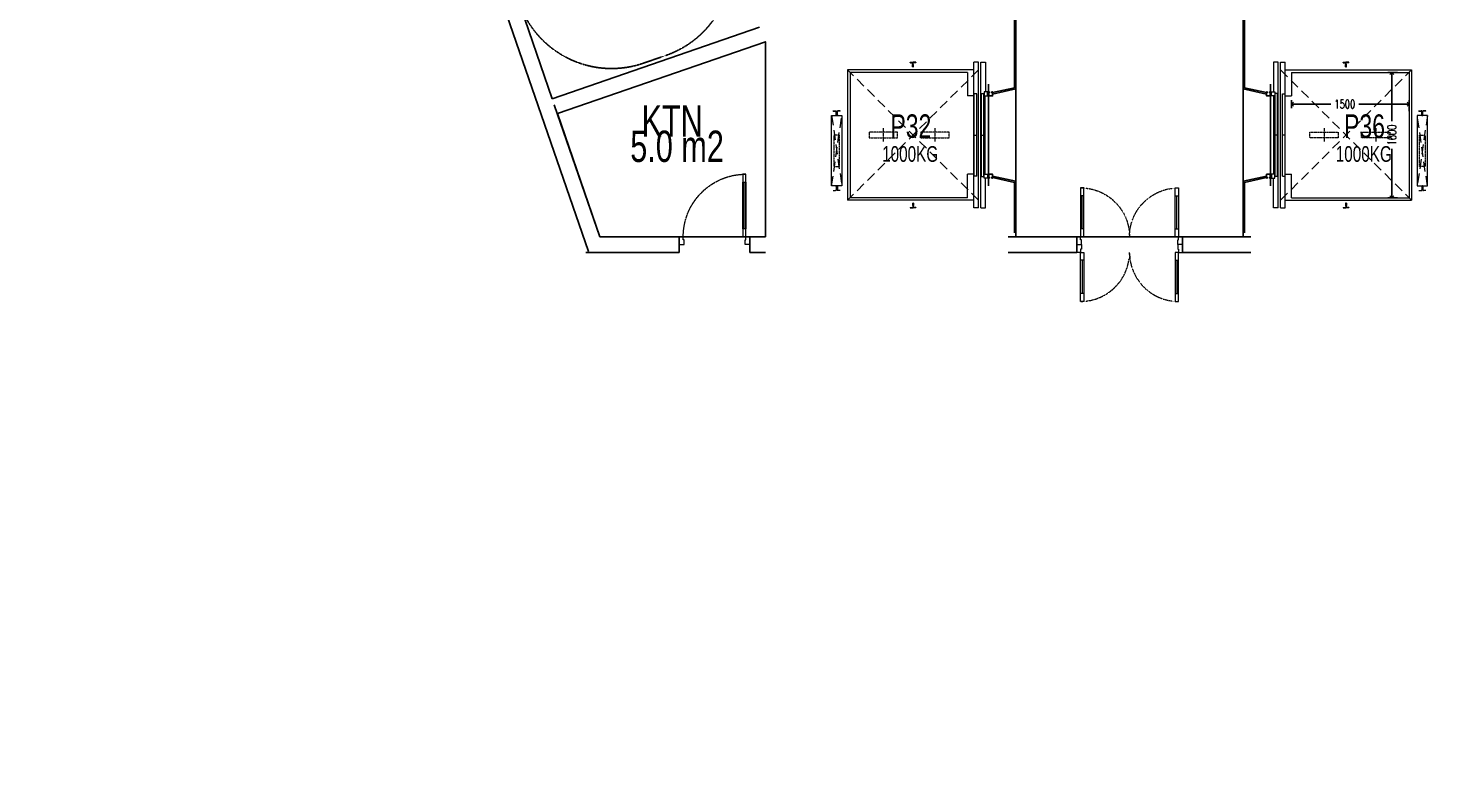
# Model space of a CAD drawing. Header units: millimetres. Extents: x -1307397 to 11565522512, y -626897 to 1138105.
# Drawn here: x -52485 to -34260, y 10980 to 20331 of the extents above; entities that cross this region are included whole.
import ezdxf
from ezdxf.enums import TextEntityAlignment as Align

# ---------------------------------------------------------------- set-up
doc = ezdxf.new("R2010")
doc.units = ezdxf.units.MM
doc.header["$MEASUREMENT"] = 0
for name, pattern in [('Xref_ST_MBDV Cot vach 30.7.2022$0$CENTERX2', [4, 2.5, -0.5, 0.5, -0.5]), ('Xref_ST_MBDV Cot vach 30.7.2022$0$HIDDEN', [0.375, 0.25, -0.125]), ('Xref_ST_MBDV Cot vach 30.7.2022$0$HIDDEN2', [0.1875, 0.125, -0.0625]), ('Xref_ST_MBDV Cot vach 30.7.2022$0$PHANTOMX2', [5, 2.5, -0.5, 0.5, -0.5, 0.5, -0.5])]:
    doc.linetypes.add(name, pattern=pattern)
doc.layers.add('Xref_ST_MBDV Cot vach 30.7.2022$0$CUA', color=37, linetype='Continuous', lineweight=13)
doc.layers.add('Xref_ST_MBDV Cot vach 30.7.2022$0$KT-Noi that', color=36, linetype='Continuous', lineweight=9)
for name, color, linetype in [('Xref_ST_MBDV Cot vach 30.7.2022$0$KT-Net manh', 139, 'Continuous'), ('Xref_ST_MBDV Cot vach 30.7.2022$0$KT-Text', 7, 'Continuous'), ('Xref_ST_MBDV Cot vach 30.7.2022$0$KT-Tuong', 1, 'Continuous')]:
    doc.layers.add(name, color=color, linetype=linetype)
doc.styles.add('Xref_ST_MBDV Cot vach 30.7.2022$0$Arial', font='arial.ttf', dxfattribs={"width": 0.7})
doc.styles.add('Xref_ST_MBDV Cot vach 30.7.2022$0$DIM', font='vnsimli.shx', dxfattribs={"width": 0.7})
doc.dimstyles.new('Xref_ST_MBDV Cot vach 30.7.2022$0$CCU 1-100 A1', dxfattribs={"dimscale": 100, "dimtxt": 2.2, "dimasz": 1, "dimexe": 1, "dimexo": 0, "dimgap": 1, "dimtad": 1, "dimdec": 0, "dimdsep": 46, "dimtxsty": 'Xref_ST_MBDV Cot vach 30.7.2022$0$DIM', "dimblk1": 'Xref_ST_MBDV Cot vach 30.7.2022$0$_ARCHTICK', "dimblk2": 'Xref_ST_MBDV Cot vach 30.7.2022$0$_ARCHTICK', "dimsah": 1, "dimcen": 0, "dimdle": 1, "dimclrd": 256, "dimclre": 256, "dimclrt": 31, "dimadec": 0, "dimazin": 0, "dimtfac": 1, "dimtdec": 0, "dimtix": 1, "dimtmove": 2, "dimatfit": 3, "dimldrblk": 'Xref_ST_MBDV Cot vach 30.7.2022$0$_ARCHTICK', "dimfxl": 8, "dimtolj": 1, "dimarcsym": 0})

# ---------------------------------------------------------------- blocks, each defined once
blk = doc.blocks.new('*U35')
blk.add_line((70, 100), (70, 700))
for points in [[(50, 0), (50, 800), (90, 800), (90, 0)], [(50, 100), (90, 100), (90, 700), (50, 700)], [(0, -100), (60, -100), (60, -40), (50, -40), (50, 0), (0, 0)], [(900, -100), (840, -100), (840, -40), (850, -40), (850, 0), (900, 0)]]:
    blk.add_lwpolyline(points, close=True)
at = {"linetype": 'Xref_ST_MBDV Cot vach 30.7.2022$0$HIDDEN'}
blk.add_arc((50, 0), 800, 0, 90, dxfattribs=at)
blk = doc.blocks.new('*U34')
for p, q in [((-1260, 525), (-1300, 525)), ((-1280, 100), (-1280, 525)), ((-90, 525), (-50, 525)), ((-70, 100), (-70, 525)), ((-1260, 100), (-1300, 100)), ((-90, 100), (-50, 100))]:
    blk.add_line(p, q)
for points in [[(-1300, 0), (-1260, 0), (-1260, 625), (-1300, 625)], [(-50, 0), (-90, 0), (-90, 625), (-50, 625)], [(-1350, -100), (-1290, -100), (-1290, -40), (-1300, -40), (-1300, 0), (-1350, 0)], [(0, -100), (-60, -100), (-60, -40), (-50, -40), (-50, 0), (0, 0)]]:
    blk.add_lwpolyline(points, close=True)
at = {"linetype": 'Xref_ST_MBDV Cot vach 30.7.2022$0$HIDDEN2'}
for centre, start, end in [((-1300, 0), 0, 90), ((-50, 0), 90, 180)]:
    blk.add_arc(centre, 625, start, end, dxfattribs=at)
blk = doc.blocks.new('Xref_ST_MBDV Cot vach 30.7.2022$0$_Open90')
at = {"color": 0, "linetype": 'ByBlock', "lineweight": -2}
for p, q in [((0, 0), (-1, 0)), ((-0.5, 0.5), (0, 0)), ((0, 0), (-0.5, -0.5))]:
    blk.add_line(p, q, dxfattribs=at)
blk = doc.blocks.new('*D28')
at = {"layer": 'Defpoints', "color": 5, "transparency": 16777216}
for p, q in [((-2230, 1494), (-2230, 1596)), ((-2180, 1546), (-1728, 1546)), ((-780, 1546), (-1372, 1546)), ((-730, 1457), (-730, 1596))]:
    blk.add_line(p, q, dxfattribs=at)
at = {"layer": 'Defpoints', "color": 0, "transparency": 16777216}
for p in [(-2230, 1546), (-2230, 1494, 0), (-730, 1457, 0)]:
    blk.add_point(p, dxfattribs=at)
at = {"layer": 'Defpoints', "color": 5, "transparency": 16777216, "xscale": 50, "yscale": 50, "zscale": 50, "rotation": 180}
blk.add_blockref('Xref_ST_MBDV Cot vach 30.7.2022$0$_Open90', (-2230, 1546), dxfattribs=at)
at = {"layer": 'Defpoints', "color": 5, "transparency": 16777216, "xscale": 50, "yscale": 50, "zscale": 50}
blk.add_blockref('Xref_ST_MBDV Cot vach 30.7.2022$0$_Open90', (-730, 1546), dxfattribs=at)
at = {"layer": 'Defpoints', "color": 5, "transparency": 16777216, "insert": (-1550, 1546), "char_height": 110, "attachment_point": 5, "style": 'Xref_ST_MBDV Cot vach 30.7.2022$0$DIM'}
blk.add_mtext('\\A1;1500', dxfattribs=at)
blk = doc.blocks.new('Xref_ST_MBDV Cot vach 30.7.2022$0$_ARCHTICK')
at = {"color": 0, "linetype": 'ByBlock', "const_width": 0.15}
blk.add_lwpolyline([(-0.5, -0.5), (0.5, 0.5)], dxfattribs=at)
blk = doc.blocks.new('*D29')
at = {"layer": 'Defpoints', "color": 5, "transparency": 16777216}
for p, q in [((-879, 1950), (-1000, 1950)), ((-950, 1900), (-950, 1328)), ((-950, 400), (-950, 972)), ((-879, 350), (-1000, 350))]:
    blk.add_line(p, q, dxfattribs=at)
at = {"layer": 'Defpoints', "color": 0, "transparency": 16777216}
for p in [(-879, 1950, 0), (-950, 350), (-879, 350, 0)]:
    blk.add_point(p, dxfattribs=at)
at = {"layer": 'Defpoints', "color": 5, "transparency": 16777216, "xscale": 50, "yscale": 50, "zscale": 50}
for p, rotation in [((-950, 1950), 90), ((-950, 350), 270)]:
    blk.add_blockref('Xref_ST_MBDV Cot vach 30.7.2022$0$_Open90', p, dxfattribs=dict(at, rotation=rotation))
at = {"layer": 'Defpoints', "color": 5, "transparency": 16777216, "insert": (-950, 1150), "char_height": 110, "attachment_point": 5, "rotation": 90, "style": 'Xref_ST_MBDV Cot vach 30.7.2022$0$DIM'}
blk.add_mtext('\\A1;1600', dxfattribs=at)
blk = doc.blocks.new('ĂERWER')
at = {"layer": 'Xref_ST_MBDV Cot vach 30.7.2022$0$KT-Text', "style": 'Xref_ST_MBDV Cot vach 30.7.2022$0$Arial', "width": 0.7}
for s, height, p in [('P32', 300, (-41536, 18604)), ('P36', 300, (-35742, 18604)), ('1000KG', 200, (-41643, 18298)), ('1000KG', 200, (-35849, 18298))]:
    blk.add_text(s, height=height, dxfattribs=at).set_placement(p)
blk = doc.blocks.new('Xref_ST_MBDV Cot vach 30.7.2022$0$TM 1000kg')
at = {"layer": 'Xref_ST_MBDV Cot vach 30.7.2022$0$KT-Net manh'}
for p, q in [((-2850, 2500), (-2850, 1742.2)), ((-2832, 2500), (-2832, 1754.4)), ((-2850, 1742.2), (-2847, 1742.2)), ((-2847, 1742.2), (-2847, 1739.2)), ((-2550, 1674.2), (-2847, 1739.2)), ((-2550, 1692.7), (-2832, 1754.4)), ((-2500, 1800), (-2500, 500)), ((-2850, 557.8), (-2847, 557.8)), ((-2850, -100), (-2850, 557.8)), ((-2550, 625.8), (-2847, 560.8)), ((-2847, 557.8), (-2847, 560.8)), ((-2550, 607.3), (-2832, 545.6)), ((-2832, -100), (-2832, 545.6))]:
    blk.add_line(p, q, dxfattribs=at)
at = {"layer": 'Xref_ST_MBDV Cot vach 30.7.2022$0$KT-Net manh', "const_width": 2}
for points in [[(-2847, 1742.2), (-2832, 1754.4)], [(-2847, 557.8), (-2832, 545.6)]]:
    blk.add_lwpolyline(points, dxfattribs=at)
at = {"layer": 'Xref_ST_MBDV Cot vach 30.7.2022$0$KT-Net manh', "ltscale": 2}
for points in [[(-2510, 1700), (-2500, 1700), (-2500, 1650), (-2550, 1650), (-2550, 1700), (-2540, 1700), (-2540, 1690), (-2541.6, 1690), (-2541.6, 1698.4), (-2548.4, 1698.4), (-2548.4, 1651.6), (-2501.6, 1651.6), (-2501.6, 1698.4), (-2508.4, 1698.4), (-2508.4, 1690), (-2510, 1690)], [(-2510, 600), (-2500, 600), (-2500, 650), (-2550, 650), (-2550, 600), (-2540, 600), (-2540, 610), (-2541.6, 610), (-2541.6, 601.6), (-2548.4, 601.6), (-2548.4, 648.4), (-2501.6, 648.4), (-2501.6, 601.6), (-2508.4, 601.6), (-2508.4, 610), (-2510, 610)]]:
    blk.add_lwpolyline(points, close=True, dxfattribs=at)
at = {"layer": 'Xref_ST_MBDV Cot vach 30.7.2022$0$KT-Noi that', "linetype": 'Continuous', "ltscale": 2}
for p, q in [((-2460, 2080, 0), (-2460, 1700, 0)), ((-2400, 2080, 0), (-2460, 2080, 0)), ((-2400, 220, 0), (-2400, 2080, 0)), ((-2370, 220, 0), (-2370, 2080, 0)), ((-2370, 2080, 0), (-2310, 2080, 0)), ((-2310, 220, 0), (-2310, 2080, 0)), ((-2310, 1981, 0), (-700, 1981, 0)), ((-2230, 1950, 0), (-730, 1950, 0)), ((-2230, 1950, 0), (-2230, 1650, 0)), ((-730, 1950, 0), (-730, 350, 0)), ((-700, 1981, 0), (-700, 319, 0)), ((-2455, 650, 0), (-2455, 1650, 0)), ((-2441.3, 620, 0), (-2441.3, 1680, 0)), ((-2411, 1680, 0), (-2441.3, 1680, 0)), ((-2411, 620, 0), (-2411, 1680, 0)), ((-2348, 625, 0), (-2348, 1675, 0)), ((-2348, 1675, 0), (-2314, 1675, 0)), ((-2314, 625, 0), (-2314, 1675, 0)), ((-2310, 1650, 0), (-2230, 1650, 0)), ((-2411, 1150, 0), (-2441.3, 1150, 0)), ((-2314, 1150, 0), (-2348, 1150, 0)), ((-2460, 220, 0), (-2460, 600, 0)), ((-2411, 620, 0), (-2441.3, 620, 0)), ((-2348, 625, 0), (-2314, 625, 0)), ((-2310, 650, 0), (-2230, 650, 0)), ((-2230, 350, 0), (-2230, 650, 0)), ((-2400, 220, 0), (-2460, 220, 0)), ((-2370, 220, 0), (-2310, 220, 0)), ((-2310, 319, 0), (-700, 319, 0)), ((-2230, 350, 0), (-730, 350, 0))]:
    blk.add_line(p, q, dxfattribs=at)
at = {"layer": 'Xref_ST_MBDV Cot vach 30.7.2022$0$KT-Noi that', "linetype": 'Continuous'}
for p, q in [((-1572.5, 2077, 0), (-1572.5, 2082, 0)), ((-1572.5, 2082, 0), (-1535, 2082, 0)), ((-1569.5, 2074, 0), (-1540.1, 2070.9, 0)), ((-1540, 2021, 0), (-1540, 2050, 0)), ((-1539, 2020, 0), (-1535, 2020, 0)), ((-1537.1, 2054.1, 0), (-1537.1, 2067.9, 0)), ((-1497.5, 2082, 0), (-1535, 2082, 0)), ((-1531, 2020, 0), (-1535, 2020, 0)), ((-1532.9, 2054.1, 0), (-1532.9, 2067.9, 0)), ((-1530, 2021, 0), (-1530, 2050, 0)), ((-1500.5, 2074, 0), (-1529.9, 2070.9, 0)), ((-1497.5, 2077, 0), (-1497.5, 2082, 0)), ((-603.5, 1460, 0), (-574.4, 1460, 0)), ((-603.5, 1456.8, 0), (-603.5, 1460, 0)), ((-516.5, 1460, 0), (-545.6, 1460, 0)), ((-516.5, 1456.8, 0), (-516.5, 1460, 0)), ((-603.5, 1456.8, 0), (-574.4, 1456.8, 0)), ((-568.2, 1406.2, 0), (-568.2, 1450.6, 0)), ((-565, 1406.2, 0), (-565, 1450.6, 0)), ((-558, 1403.2, 0), (-562, 1403.2, 0)), ((-558, 1400, 0), (-562, 1400, 0)), ((-555, 1406.2, 0), (-555, 1450.6, 0)), ((-551.8, 1406.2, 0), (-551.8, 1450.6, 0)), ((-516.5, 1456.8, 0), (-545.6, 1456.8, 0)), ((-603.5, 443.2, 0), (-574.4, 443.2, 0)), ((-603.5, 440, 0), (-574.4, 440, 0)), ((-568.2, 493.8, 0), (-568.2, 449.4, 0)), ((-565, 493.8, 0), (-565, 449.4, 0)), ((-558, 500, 0), (-562, 500, 0)), ((-558, 496.8, 0), (-562, 496.8, 0)), ((-555, 493.8, 0), (-555, 449.4, 0)), ((-551.8, 493.8, 0), (-551.8, 449.4, 0)), ((-516.5, 443.2, 0), (-545.6, 443.2, 0)), ((-516.5, 440, 0), (-545.6, 440, 0)), ((-1572.5, 223, 0), (-1572.5, 218, 0)), ((-1572.5, 218, 0), (-1535, 218, 0)), ((-1569.5, 226, 0), (-1540.1, 229.1, 0)), ((-1540, 279, 0), (-1540, 250, 0)), ((-1539, 280, 0), (-1535, 280, 0)), ((-1537.1, 245.9, 0), (-1537.1, 232.1, 0)), ((-1531, 280, 0), (-1535, 280, 0)), ((-1497.5, 218, 0), (-1535, 218, 0)), ((-1532.9, 245.9, 0), (-1532.9, 232.1, 0)), ((-1530, 279, 0), (-1530, 250, 0)), ((-1500.5, 226, 0), (-1529.9, 229.1, 0)), ((-1497.5, 223, 0), (-1497.5, 218, 0))]:
    blk.add_line(p, q, dxfattribs=at)
at = {"layer": 'Xref_ST_MBDV Cot vach 30.7.2022$0$KT-Noi that', "linetype": 'Xref_ST_MBDV Cot vach 30.7.2022$0$HIDDEN', "ltscale": 500}
for p, q in [((-2370, 1981, 0), (-700, 319, 0)), ((-2370, 319, 0), (-700, 1981, 0)), ((-495, 1400, 0), (-625, 500, 0)), ((-495, 500, 0), (-625, 1400, 0))]:
    blk.add_line(p, q, dxfattribs=at)
at = {"layer": 'Xref_ST_MBDV Cot vach 30.7.2022$0$KT-Noi that', "linetype": 'Xref_ST_MBDV Cot vach 30.7.2022$0$CENTERX2'}
for p, q in [((-1815, 1236, 0), (-1815, 1066.7, 0)), ((-1155, 1236, 0), (-1155, 1066.7, 0))]:
    blk.add_line(p, q, dxfattribs=at)
at = {"layer": 'Xref_ST_MBDV Cot vach 30.7.2022$0$KT-Noi that', "linetype": 'Continuous', "ltscale": 2, "elevation": 0}
for points in [[(-2485, 1700), (-2445, 1700), (-2445, 1650), (-2485, 1650)], [(-495, 1400), (-625, 1400), (-625, 500), (-495, 500)], [(-2485, 600), (-2445, 600), (-2445, 650), (-2485, 650)]]:
    blk.add_lwpolyline(points, close=True, dxfattribs=at)
at = {"layer": 'Xref_ST_MBDV Cot vach 30.7.2022$0$KT-Noi that', "linetype": 'Xref_ST_MBDV Cot vach 30.7.2022$0$PHANTOMX2', "elevation": 0}
for points in [[(-1635, 1186), (-1635, 1114), (-1995, 1114), (-1995, 1186)], [(-975, 1186), (-975, 1114), (-1335, 1114), (-1335, 1186)], [(-524, 1150), (-524, 750), (-596, 750), (-596, 1150)]]:
    blk.add_lwpolyline(points, close=True, dxfattribs=at)
at = {"layer": 'Xref_ST_MBDV Cot vach 30.7.2022$0$KT-Noi that', "linetype": 'Continuous'}
for centre, radius, start, end in [((-1569.5, 2077, 0), 3, 180, 270), ((-1540.1, 2067.9, 0), 3, 0, 90), ((-1542.3, 2054.7, 0), 5.25, 295.66972, 353.31728), ((-1539, 2021, 0), 1, 180, 270), ((-1529.9, 2067.9, 0), 3, 90, 180), ((-1527.7, 2054.7, 0), 5.25, 186.68272, 244.33028), ((-1531, 2021, 0), 1, 270, 0), ((-1500.5, 2077, 0), 3, 270, 0), ((-574.4, 1450.6, 0), 9.4, 0, 90), ((-545.6, 1450.6, 0), 9.4, 90, 180), ((-574.4, 1450.6, 0), 6.2, 0, 90), ((-562, 1406.2, 0), 6.2, 180, 270), ((-562, 1406.2, 0), 3, 180, 270), ((-558, 1406.2, 0), 3, 270, 0), ((-558, 1406.2, 0), 6.2, 270, 0), ((-545.6, 1450.6, 0), 6.2, 90, 180), ((-574.4, 449.4, 0), 6.2, 270, 0), ((-574.4, 449.4, 0), 9.4, 270, 0), ((-562, 493.8, 0), 6.2, 90, 180), ((-562, 493.8, 0), 3, 90, 180), ((-558, 493.8, 0), 6.2, 0, 90), ((-558, 493.8, 0), 3, 0, 90), ((-545.6, 449.4, 0), 9.4, 180, 270), ((-545.6, 449.4, 0), 6.2, 180, 270), ((-1569.5, 223, 0), 3, 90, 180), ((-1540.1, 232.1, 0), 3, 270, 0), ((-1539, 279, 0), 1, 90, 180), ((-1542.3, 245.3, 0), 5.25, 6.68272, 64.33028), ((-1527.7, 245.3, 0), 5.25, 115.66972, 173.31728), ((-1529.9, 232.1, 0), 3, 180, 270), ((-1531, 279, 0), 1, 0, 90), ((-1500.5, 223, 0), 3, 0, 90)]:
    blk.add_arc(centre, radius, start, end, dxfattribs=at)
at = {"layer": 'Defpoints', "color": 5}
for base, p1, p2, angle, picture, middle in [((-950.2, 350), (-879.1, 1950, 0), (-879.1, 350, 0), 90, '*D29', (-950.2, 1150)), ((-2230, 1545.8), (-730, 1457.2, 0), (-2230, 1494.3, 0), 180, '*D28', (-1550.1, 1545.8))]:
    dim = blk.add_linear_dim(base=base, p1=p1, p2=p2, angle=angle, dimstyle='Xref_ST_MBDV Cot vach 30.7.2022$0$CCU 1-100 A1', override={"dimscale": 50, "dimblk1": 'Xref_ST_MBDV Cot vach 30.7.2022$0$_Open90', "dimblk2": 'Xref_ST_MBDV Cot vach 30.7.2022$0$_Open90', "dimclrd": 5, "dimclre": 5, "dimclrt": 5, "dimlwd": 65535, "dimlwe": 65535}, dxfattribs=at)
    dim.commit()
    dim.dimension.update_dxf_attribs({"geometry": picture, "text_midpoint": middle, "dimtype": 128})

msp = doc.modelspace()

# ---------------------------------------------------------------- linework, layer by layer
at = {"layer": 'Defpoints', "elevation": 0}
msp.add_lwpolyline([(-45730.3, 19244.6), (-43073, 20162), (-43073, 17670.4), (-45186.9, 17670.4)], close=True, dxfattribs=at)
at = {"layer": 'Xref_ST_MBDV Cot vach 30.7.2022$0$KT-Net manh', "elevation": 0}
msp.add_lwpolyline([(-39873.1, 17670.4), (-36973, 17670.4), (-36973, 28020.4), (-39873.1, 28020.4)], close=True, dxfattribs=at)
at = {"layer": 'Xref_ST_MBDV Cot vach 30.7.2022$0$KT-Net manh', "linetype": 'Xref_ST_MBDV Cot vach 30.7.2022$0$HIDDEN', "elevation": 0}
msp.add_lwpolyline([(-43573.2, 21576.2, -0.4141313), (-44346.5, 19986.8), (-44630.6, 19888.7, -0.4141313), (-46219.9, 20662.5, -1.0000292)], format="xyb", dxfattribs=at)
at = {"layer": 'Xref_ST_MBDV Cot vach 30.7.2022$0$KT-Tuong'}
for p, q in [((-48040.6, 25323.5), (-45333.6, 17482.5)), ((-47727.6, 25029.5), (-45795.6, 19433.6)), ((-43148.9, 20347.4), (-45795.6, 19433.6)), ((-43073, 20162), (-45730.3, 19244.6)), ((-45769.6, 19358.2), (-45186.9, 17670.4)), ((-45186.9, 17670.4), (-44173, 17670.4)), ((-44173, 17670.4), (-44173, 17470.4)), ((-43273, 17670.4), (-43273, 17470.4)), ((-43273, 17670.4), (-43073, 17670.4)), ((-39973, 17670.4), (-39098, 17670.4)), ((-39098, 17670.4), (-39098, 17470.4)), ((-37748, 17670.4), (-37748, 17470.4)), ((-37748, 17670.4), (-36873, 17670.4)), ((-45369.2, 17470.4), (-44173, 17470.4)), ((-43273, 17470.4), (-43073, 17470.4)), ((-39973, 17470.4), (-39098, 17470.4)), ((-37748, 17470.4), (-36873, 17470.4))]:
    msp.add_line(p, q, dxfattribs=at)

# ---------------------------------------------------------------- block references
at = {"layer": 'Xref_ST_MBDV Cot vach 30.7.2022$0$CUA', "xscale": -1}
for name, p in [('*U35', (-43273, 17670.4)), ('*U34', (-39098, 17670.4))]:
    msp.add_blockref(name, p, dxfattribs=at)
at = {"layer": 'Xref_ST_MBDV Cot vach 30.7.2022$0$CUA', "rotation": 180}
msp.add_blockref('*U34', (-39098, 17470.4), dxfattribs=at)
at = {"layer": 'Xref_ST_MBDV Cot vach 30.7.2022$0$KT-Noi that', "xscale": -1}
for p in [(-42723, 20270.4, 0), (-42723, 17820.4, 0)]:
    msp.add_blockref('Xref_ST_MBDV Cot vach 30.7.2022$0$TM 1000kg', p, dxfattribs=at)
at = {"layer": 'Xref_ST_MBDV Cot vach 30.7.2022$0$KT-Noi that'}
for p in [(-34123, 20270.4, 0), (-34123.1, 17820.4)]:
    msp.add_blockref('Xref_ST_MBDV Cot vach 30.7.2022$0$TM 1000kg', p, dxfattribs=at)
at = {"layer": 'Xref_ST_MBDV Cot vach 30.7.2022$0$KT-Text'}
msp.add_blockref('ĂERWER', (59.6, 330.5, 0), dxfattribs=at)

# ---------------------------------------------------------------- texts
at = {"layer": 'Xref_ST_MBDV Cot vach 30.7.2022$0$KT-Text', "color": 1, "style": 'Xref_ST_MBDV Cot vach 30.7.2022$0$Arial', "width": 0.7}
msp.add_text('5.0 m2', height=400, dxfattribs=at).set_placement((-44201.8, 18626.9), align=Align.CENTER)
at = {"layer": 'Xref_ST_MBDV Cot vach 30.7.2022$0$KT-Text', "extrusion": (-8.17004e-08, 7.19062e-10, 1), "insert": (-44265.1, 18949.8, 0), "char_height": 400, "attachment_point": 8, "text_direction": (1, 0, 0), "style": 'Xref_ST_MBDV Cot vach 30.7.2022$0$Arial'}
msp.add_mtext_dynamic_manual_height_columns('KTN', width=2465.018, gutter_width=6.25, heights=[0], dxfattribs=at)

doc.saveas('drawing.dxf')
